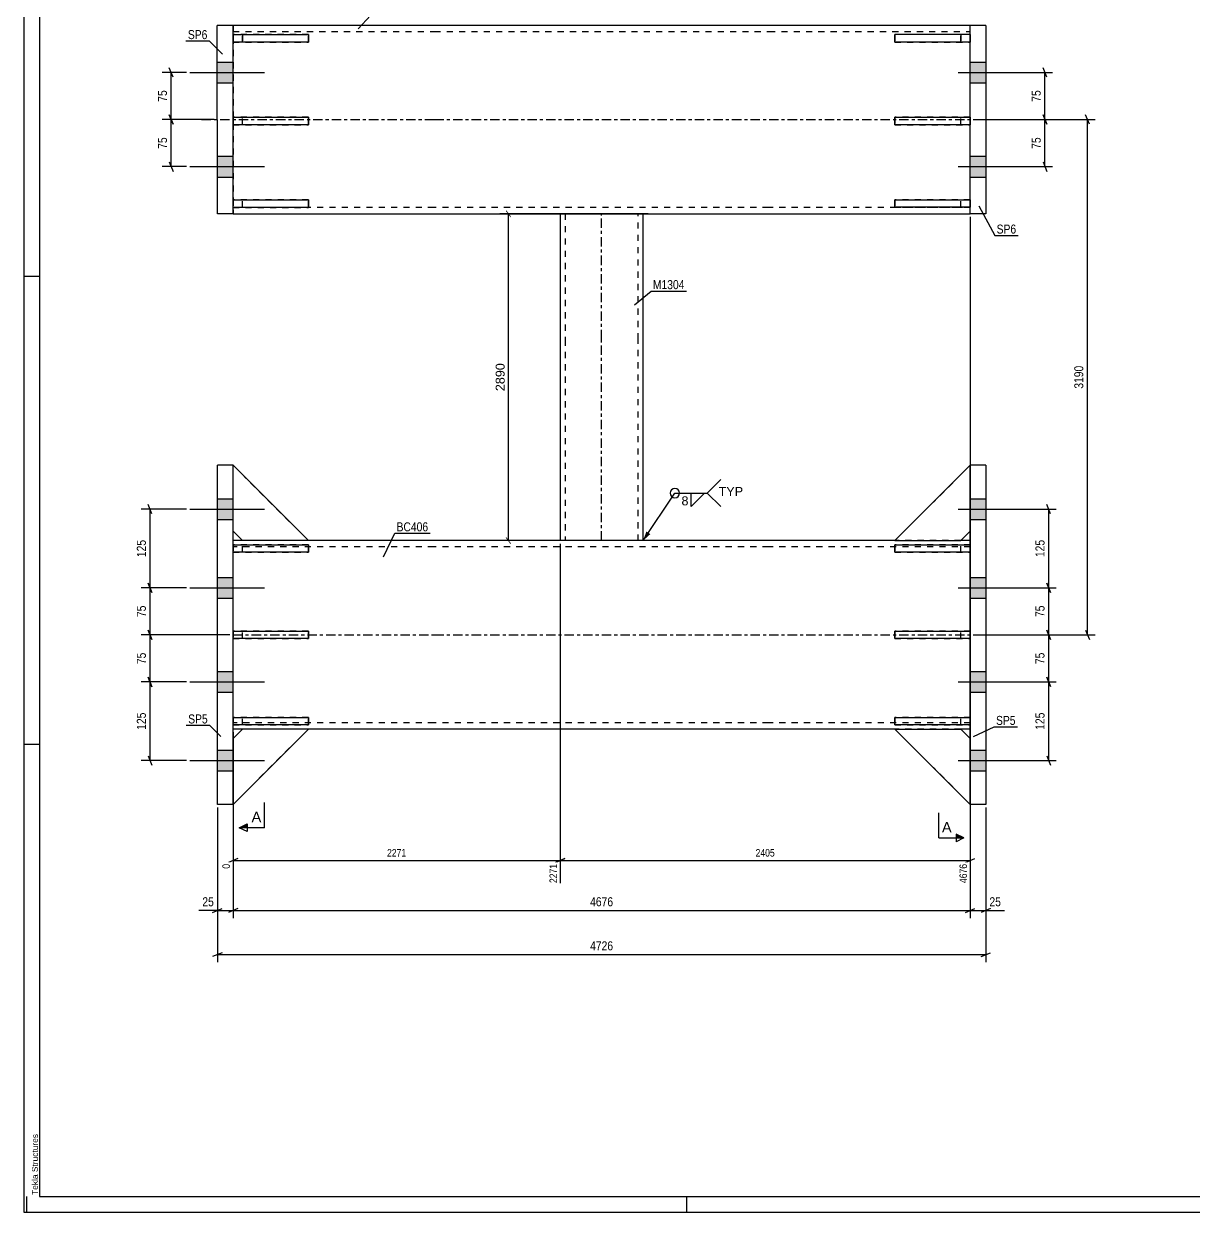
# Model space of a CAD drawing. Header units: millimetres. Extents: x 0 to 841, y 0 to 594.
# Drawn here: x 0 to 372.2, y 0 to 378.5 of the extents above; entities that cross this region are included whole.
import ezdxf

# ---------------------------------------------------------------- set-up
doc = ezdxf.new("R2010")
doc.units = ezdxf.units.MM
doc.linetypes.add('DXK_LINE_DOT2', pattern=[3.9198, 1.9599, -1.9599])
doc.linetypes.add('DXK_LINE_DOT3', pattern=[5.9187, 2.979, -0.9799, 0.9799, -0.9799])
doc.styles.add('Arial', font='ARIAL.TTF', dxfattribs={"height": 0.2})
doc.styles.add('Arial Narrow', font='ARIALN.TTF', dxfattribs={"height": 0.2})

# ---------------------------------------------------------------- blocks, each defined once
blk = doc.blocks.new('Unknown-122566733-1134')
at = {"color": 5, "linetype": 'Continuous'}
for p, q in [((0, 594), (0, 0)), ((5, 589), (5, 5)), ((5, 298), (0, 298)), ((5, 149), (0, 149)), ((1, 0), (1, 5)), ((5, 5), (836, 5)), ((211, 0), (211, 5)), ((0, 0), (841, 0))]:
    blk.add_line(p, q, dxfattribs=at)
at = {"color": 174, "linetype": 'Continuous', "style": 'Arial'}
blk.add_text('Tekla Structures', height=1.9102, rotation=90, dxfattribs=at).set_placement((4.5, 5.5))
blk = doc.blocks.new('Part-122566733-2838 - 2769')
at = {"color": 2, "linetype": 'Continuous'}
for p, q in [((301.21, 317.98), (301.21, 377.98)), ((306.21, 377.98), (301.21, 377.98)), ((306.21, 377.98), (306.21, 317.98)), ((306.21, 317.98), (301.21, 317.98))]:
    blk.add_line(p, q, dxfattribs=at)
blk = doc.blocks.new('Part-122566733-2773 - 2769')
at = {"color": 7, "linetype": 'DXK_LINE_DOT2'}
for p, q in [((90.6, 348.72), (66.6, 348.72)), ((66.6, 348.72), (66.6, 346.32)), ((69.6, 346.32), (69.6, 348.72)), ((90.6, 346.32), (90.6, 348.72)), ((66.6, 346.32), (90.6, 346.32))]:
    blk.add_line(p, q, dxfattribs=at)
blk = doc.blocks.new('Part-122566733-2771 - 2769')
at = {"color": 2, "linetype": 'Continuous'}
for p, q in [((66.6, 375.02), (90.6, 375.02)), ((66.6, 375.02), (66.6, 372.62)), ((90.6, 375.02), (90.6, 372.62)), ((90.6, 372.62), (66.6, 372.62))]:
    blk.add_line(p, q, dxfattribs=at)
at = {"color": 7, "linetype": 'DXK_LINE_DOT2'}
blk.add_line((69.6, 372.62), (69.6, 375.02), dxfattribs=at)
blk = doc.blocks.new('Part-122566733-2843 - 2769')
at = {"color": 2, "linetype": 'Continuous'}
for p, q in [((301.22, 129.88), (301.22, 237.88)), ((306.22, 237.88), (301.22, 237.88)), ((306.22, 237.88), (306.22, 129.88)), ((306.22, 129.88), (301.22, 129.88))]:
    blk.add_line(p, q, dxfattribs=at)
blk = doc.blocks.new('Part-122566733-2780 - 2769')
at = {"color": 2, "linetype": 'Continuous'}
for p, q in [((130.61, 377.98), (66.6, 377.98)), ((237.11, 377.98), (130.71, 377.98)), ((301.21, 377.98), (237.21, 377.98)), ((66.61, 317.98), (130.61, 317.98)), ((130.71, 317.98), (237.11, 317.98)), ((237.21, 317.98), (301.21, 317.98))]:
    blk.add_line(p, q, dxfattribs=at)
at = {"color": 7, "linetype": 'DXK_LINE_DOT2'}
for p, q in [((66.6, 377.98), (66.61, 317.98)), ((66.6, 375.98), (130.61, 375.98)), ((130.71, 375.98), (237.11, 375.98)), ((237.21, 375.98), (301.21, 375.98)), ((301.21, 317.98), (301.21, 377.98)), ((130.61, 319.98), (66.61, 319.98)), ((237.11, 319.98), (130.71, 319.98)), ((301.21, 319.98), (237.21, 319.98))]:
    blk.add_line(p, q, dxfattribs=at)
at = {"color": 7, "linetype": 'DXK_LINE_DOT3'}
for p, q in [((56.6, 347.98), (130.61, 347.98)), ((130.71, 347.98), (237.11, 347.98)), ((237.21, 347.98), (311.21, 347.98))]:
    blk.add_line(p, q, dxfattribs=at)
blk = doc.blocks.new('Part-122566733-2772 - 2769')
at = {"color": 2, "linetype": 'Continuous'}
for p, q in [((66.61, 320.02), (66.61, 322.42)), ((66.61, 322.42), (90.61, 322.42)), ((90.61, 322.42), (90.61, 320.02)), ((90.61, 320.02), (66.61, 320.02))]:
    blk.add_line(p, q, dxfattribs=at)
at = {"color": 7, "linetype": 'DXK_LINE_DOT2'}
blk.add_line((69.61, 320.02), (69.61, 322.42), dxfattribs=at)
blk = doc.blocks.new('Part-122566733-2774 - 2769')
at = {"color": 7, "linetype": 'DXK_LINE_DOT2'}
for p, q in [((90.6, 375.02), (66.6, 375.02)), ((66.6, 375.02), (66.6, 372.62)), ((69.6, 375.02), (69.6, 372.62)), ((90.6, 372.62), (90.6, 375.02)), ((66.6, 372.62), (90.6, 372.62))]:
    blk.add_line(p, q, dxfattribs=at)
blk = doc.blocks.new('Part-122566733-2775 - 2769')
at = {"color": 7, "linetype": 'DXK_LINE_DOT2'}
for p, q in [((90.61, 322.42), (66.61, 322.42)), ((66.61, 322.42), (66.61, 320.02)), ((69.61, 320.02), (69.61, 322.42)), ((90.61, 320.02), (90.61, 322.42)), ((66.61, 320.02), (90.61, 320.02))]:
    blk.add_line(p, q, dxfattribs=at)
blk = doc.blocks.new('Part-122566733-2855 - 2769')
at = {"color": 7, "linetype": 'DXK_LINE_DOT2'}
for p, q in [((301.22, 237.88), (277.22, 213.88)), ((301.22, 216.88), (301.22, 237.88)), ((298.22, 213.88), (301.22, 216.88)), ((277.22, 213.88), (298.22, 213.88))]:
    blk.add_line(p, q, dxfattribs=at)
blk = doc.blocks.new('Part-122566733-2785 - 2769')
at = {"color": 2, "linetype": 'Continuous'}
for p, q in [((69.61, 213.87), (66.61, 213.87)), ((130.61, 213.87), (90.61, 213.87)), ((237.11, 213.87), (130.71, 213.87)), ((277.22, 213.88), (237.21, 213.88)), ((301.22, 213.88), (298.22, 213.88)), ((69.61, 153.87), (66.61, 153.87)), ((130.61, 153.87), (90.61, 153.87)), ((237.11, 153.87), (130.71, 153.87)), ((277.22, 153.88), (237.21, 153.88)), ((301.22, 153.88), (298.22, 153.88))]:
    blk.add_line(p, q, dxfattribs=at)
at = {"color": 7, "linetype": 'DXK_LINE_DOT2'}
for p, q in [((66.61, 153.87), (66.61, 213.87)), ((90.61, 213.87), (69.61, 213.87)), ((298.22, 213.88), (277.22, 213.88)), ((301.22, 153.88), (301.22, 213.88)), ((130.61, 211.87), (66.61, 211.87)), ((237.11, 211.87), (130.71, 211.87)), ((301.22, 211.88), (237.21, 211.88)), ((130.61, 155.87), (66.61, 155.87)), ((237.11, 155.87), (130.71, 155.87)), ((301.22, 155.88), (237.21, 155.88)), ((90.61, 153.87), (69.61, 153.87)), ((298.22, 153.88), (277.22, 153.88))]:
    blk.add_line(p, q, dxfattribs=at)
at = {"color": 7, "linetype": 'DXK_LINE_DOT3'}
for p, q in [((66.61, 183.87), (130.61, 183.87)), ((130.71, 183.87), (237.11, 183.87)), ((237.21, 183.88), (301.22, 183.88))]:
    blk.add_line(p, q, dxfattribs=at)
blk = doc.blocks.new('Part-122566733-2857 - 2769')
at = {"color": 7, "linetype": 'DXK_LINE_DOT2'}
for p, q in [((69.61, 153.87), (66.61, 150.87)), ((66.61, 129.87), (90.61, 153.87)), ((90.61, 153.87), (69.61, 153.87)), ((66.61, 150.87), (66.61, 129.87))]:
    blk.add_line(p, q, dxfattribs=at)
blk = doc.blocks.new('Bolt-122566733-2786 - 2769')
at = {"linetype": 'Continuous'}
for points in [[(301.22, 227.18), (301.22, 220.58), (306.22, 220.58), (306.22, 227.18)], [(301.22, 227.18), (301.22, 220.58), (306.22, 220.58), (306.22, 227.18)], [(301.22, 227.18), (301.22, 220.58), (306.22, 220.58), (306.22, 227.18)], [(301.22, 202.18), (301.22, 195.58), (306.22, 195.58), (306.22, 202.18)], [(301.22, 202.18), (301.22, 195.58), (306.22, 195.58), (306.22, 202.18)], [(301.22, 172.18), (301.22, 165.58), (306.22, 165.58), (306.22, 172.18)], [(301.22, 172.18), (301.22, 165.58), (306.22, 165.58), (306.22, 172.18)], [(301.22, 147.18), (301.22, 140.58), (306.22, 140.58), (306.22, 147.18)], [(301.22, 147.18), (301.22, 140.58), (306.22, 140.58), (306.22, 147.18)], [(301.22, 147.18), (301.22, 140.58), (306.22, 140.58), (306.22, 147.18)]]:
    blk.add_hatch(color=1, dxfattribs=at).paths.add_polyline_path(points)
at = {"color": 1, "linetype": 'Continuous'}
for p, q in [((301.22, 227.18), (306.22, 227.18)), ((301.22, 227.18), (306.22, 227.18)), ((301.22, 227.18), (306.22, 227.18)), ((297.42, 223.88), (321.22, 223.88)), ((297.42, 223.88), (321.22, 223.88)), ((297.42, 223.88), (321.22, 223.88)), ((301.22, 220.58), (306.22, 220.58)), ((301.22, 220.58), (306.22, 220.58)), ((301.22, 220.58), (306.22, 220.58)), ((301.22, 202.18), (306.22, 202.18)), ((301.22, 202.18), (306.22, 202.18)), ((297.42, 198.88), (321.22, 198.88)), ((297.42, 198.88), (321.22, 198.88)), ((301.22, 195.58), (306.22, 195.58)), ((301.22, 195.58), (306.22, 195.58)), ((301.22, 172.18), (306.22, 172.18)), ((301.22, 172.18), (306.22, 172.18)), ((297.42, 168.88), (321.22, 168.88)), ((297.42, 168.88), (321.22, 168.88)), ((301.22, 165.58), (306.22, 165.58)), ((301.22, 165.58), (306.22, 165.58)), ((297.42, 143.88), (321.22, 143.88)), ((297.42, 143.88), (321.22, 143.88)), ((297.42, 143.88), (321.22, 143.88)), ((301.22, 147.18), (306.22, 147.18)), ((301.22, 147.18), (306.22, 147.18)), ((301.22, 147.18), (306.22, 147.18)), ((301.22, 140.58), (306.22, 140.58)), ((301.22, 140.58), (306.22, 140.58)), ((301.22, 140.58), (306.22, 140.58))]:
    blk.add_line(p, q, dxfattribs=at)
blk = doc.blocks.new('Part-122566733-2852 - 2769')
at = {"color": 7, "linetype": 'DXK_LINE_DOT2'}
for p, q in [((301.22, 157.58), (277.22, 157.58)), ((277.22, 157.58), (277.22, 155.18)), ((277.22, 155.18), (301.22, 155.18)), ((298.22, 155.18), (298.22, 157.58)), ((301.22, 155.18), (301.22, 157.58))]:
    blk.add_line(p, q, dxfattribs=at)
blk = doc.blocks.new('Bolt-122566733-2787 - 2769')
at = {"linetype": 'Continuous'}
for points in [[(301.21, 366.28), (301.21, 359.68), (306.21, 359.68), (306.21, 366.28)], [(301.21, 366.28), (301.21, 359.68), (306.21, 359.68), (306.21, 366.28)], [(301.21, 336.28), (301.21, 329.68), (306.21, 329.68), (306.21, 336.28)], [(301.21, 336.28), (301.21, 329.68), (306.21, 329.68), (306.21, 336.28)]]:
    blk.add_hatch(color=1, dxfattribs=at).paths.add_polyline_path(points)
at = {"color": 1, "linetype": 'Continuous'}
for p, q in [((301.21, 366.28), (306.21, 366.28)), ((301.21, 366.28), (306.21, 366.28)), ((297.41, 362.98), (321.21, 362.98)), ((297.41, 362.98), (321.21, 362.98)), ((301.21, 359.68), (306.21, 359.68)), ((301.21, 359.68), (306.21, 359.68)), ((301.21, 336.28), (306.21, 336.28)), ((301.21, 336.28), (306.21, 336.28)), ((297.41, 332.98), (321.21, 332.98)), ((297.41, 332.98), (321.21, 332.98)), ((301.21, 329.68), (306.21, 329.68)), ((301.21, 329.68), (306.21, 329.68))]:
    blk.add_line(p, q, dxfattribs=at)
blk = doc.blocks.new('Part-122566733-2851 - 2769')
at = {"color": 7, "linetype": 'DXK_LINE_DOT2'}
for p, q in [((301.22, 212.58), (277.22, 212.58)), ((277.22, 212.58), (277.22, 210.18)), ((298.22, 210.18), (298.22, 212.58)), ((301.22, 210.18), (301.22, 212.58)), ((277.22, 210.18), (301.22, 210.18))]:
    blk.add_line(p, q, dxfattribs=at)
blk = doc.blocks.new('Bolt-122566733-2788 - 2769')
at = {"linetype": 'Continuous'}
for points in [[(61.61, 227.17), (61.61, 220.57), (66.61, 220.57), (66.61, 227.17)], [(61.61, 227.17), (61.61, 220.57), (66.61, 220.57), (66.61, 227.17)], [(61.61, 227.17), (61.61, 220.57), (66.61, 220.57), (66.61, 227.17)], [(61.61, 202.17), (61.61, 195.57), (66.61, 195.57), (66.61, 202.17)], [(61.61, 202.17), (61.61, 195.57), (66.61, 195.57), (66.61, 202.17)], [(61.61, 172.17), (61.61, 165.57), (66.61, 165.57), (66.61, 172.17)], [(61.61, 172.17), (61.61, 165.57), (66.61, 165.57), (66.61, 172.17)], [(61.61, 147.17), (61.61, 140.57), (66.61, 140.57), (66.61, 147.17)], [(61.61, 147.17), (61.61, 140.57), (66.61, 140.57), (66.61, 147.17)], [(61.61, 147.17), (61.61, 140.57), (66.61, 140.57), (66.61, 147.17)]]:
    blk.add_hatch(color=1, dxfattribs=at).paths.add_polyline_path(points)
at = {"color": 1, "linetype": 'Continuous'}
for p, q in [((61.61, 227.17), (66.61, 227.17)), ((61.61, 227.17), (66.61, 227.17)), ((61.61, 227.17), (66.61, 227.17)), ((52.81, 223.87), (76.61, 223.87)), ((52.81, 223.87), (76.61, 223.87)), ((52.81, 223.87), (76.61, 223.87)), ((61.61, 220.57), (66.61, 220.57)), ((61.61, 220.57), (66.61, 220.57)), ((61.61, 220.57), (66.61, 220.57)), ((61.61, 202.17), (66.61, 202.17)), ((61.61, 202.17), (66.61, 202.17)), ((52.81, 198.87), (76.61, 198.87)), ((52.81, 198.87), (76.61, 198.87)), ((61.61, 195.57), (66.61, 195.57)), ((61.61, 195.57), (66.61, 195.57)), ((61.61, 172.17), (66.61, 172.17)), ((61.61, 172.17), (66.61, 172.17)), ((52.81, 168.87), (76.61, 168.87)), ((52.81, 168.87), (76.61, 168.87)), ((61.61, 165.57), (66.61, 165.57)), ((61.61, 165.57), (66.61, 165.57)), ((52.81, 143.87), (76.61, 143.87)), ((52.81, 143.87), (76.61, 143.87)), ((52.81, 143.87), (76.61, 143.87)), ((61.61, 147.17), (66.61, 147.17)), ((61.61, 147.17), (66.61, 147.17)), ((61.61, 147.17), (66.61, 147.17)), ((61.61, 140.57), (66.61, 140.57)), ((61.61, 140.57), (66.61, 140.57)), ((61.61, 140.57), (66.61, 140.57))]:
    blk.add_line(p, q, dxfattribs=at)
blk = doc.blocks.new('Bolt-122566733-2789 - 2769')
at = {"linetype": 'Continuous'}
for points in [[(61.6, 366.28), (61.6, 359.68), (66.6, 359.68), (66.6, 366.28)], [(61.6, 366.28), (61.6, 359.68), (66.6, 359.68), (66.6, 366.28)], [(61.61, 336.28), (61.61, 329.68), (66.61, 329.68), (66.61, 336.28)], [(61.61, 336.28), (61.61, 329.68), (66.61, 329.68), (66.61, 336.28)]]:
    blk.add_hatch(color=1, dxfattribs=at).paths.add_polyline_path(points)
at = {"color": 1, "linetype": 'Continuous'}
for p, q in [((61.6, 366.28), (66.6, 366.28)), ((61.6, 366.28), (66.6, 366.28)), ((52.8, 362.98), (76.6, 362.98)), ((52.8, 362.98), (76.6, 362.98)), ((61.6, 359.68), (66.6, 359.68)), ((61.6, 359.68), (66.6, 359.68)), ((61.61, 336.28), (66.61, 336.28)), ((61.61, 336.28), (66.61, 336.28)), ((52.81, 332.98), (76.61, 332.98)), ((52.81, 332.98), (76.61, 332.98)), ((61.61, 329.68), (66.61, 329.68)), ((61.61, 329.68), (66.61, 329.68))]:
    blk.add_line(p, q, dxfattribs=at)
blk = doc.blocks.new('Part-122566733-2848 - 2769')
at = {"color": 2, "linetype": 'Continuous'}
for p, q in [((170.71, 317.98), (170.71, 277.98)), ((197.11, 277.98), (197.11, 317.98)), ((170.72, 277.88), (170.72, 213.87)), ((197.12, 213.87), (197.12, 277.88))]:
    blk.add_line(p, q, dxfattribs=at)
at = {"color": 7, "linetype": 'DXK_LINE_DOT2'}
for p, q in [((197.11, 317.98), (170.71, 317.98)), ((172.31, 317.98), (172.31, 277.98)), ((195.51, 277.98), (195.51, 317.98)), ((172.32, 277.88), (172.32, 213.87)), ((195.52, 213.87), (195.52, 277.88)), ((197.12, 213.87), (170.72, 213.87))]:
    blk.add_line(p, q, dxfattribs=at)
at = {"color": 7, "linetype": 'DXK_LINE_DOT3'}
for p, q in [((183.91, 277.98), (183.91, 317.98)), ((183.92, 213.87), (183.92, 277.88))]:
    blk.add_line(p, q, dxfattribs=at)
blk = doc.blocks.new('Part-122566733-2817 - 2769')
at = {"color": 7, "linetype": 'DXK_LINE_DOT2'}
for p, q in [((90.61, 157.57), (66.61, 157.57)), ((66.61, 157.57), (66.61, 155.17)), ((69.61, 155.17), (69.61, 157.57)), ((90.61, 155.17), (90.61, 157.57)), ((66.61, 155.17), (90.61, 155.17))]:
    blk.add_line(p, q, dxfattribs=at)
blk = doc.blocks.new('Part-122566733-2810 - 2769')
at = {"color": 2, "linetype": 'Continuous'}
for p, q in [((66.6, 346.32), (66.6, 348.72)), ((66.6, 348.72), (90.6, 348.72)), ((90.6, 348.72), (90.6, 346.32)), ((90.6, 346.32), (66.6, 346.32))]:
    blk.add_line(p, q, dxfattribs=at)
at = {"color": 7, "linetype": 'DXK_LINE_DOT2'}
blk.add_line((69.6, 346.32), (69.6, 348.72), dxfattribs=at)
blk = doc.blocks.new('Part-122566733-2811 - 2769')
at = {"color": 7, "linetype": 'DXK_LINE_DOT2'}
for p, q in [((301.21, 322.43), (277.21, 322.43)), ((277.21, 322.43), (277.21, 320.03)), ((298.21, 320.03), (298.21, 322.43)), ((301.21, 320.03), (301.21, 322.43)), ((277.21, 320.03), (301.21, 320.03))]:
    blk.add_line(p, q, dxfattribs=at)
blk = doc.blocks.new('Part-122566733-2812 - 2769')
at = {"color": 7, "linetype": 'DXK_LINE_DOT2'}
for p, q in [((301.21, 375.03), (277.21, 375.03)), ((277.21, 375.03), (277.21, 372.63)), ((298.21, 375.03), (298.21, 372.63)), ((301.21, 372.63), (301.21, 375.03)), ((277.21, 372.63), (301.21, 372.63))]:
    blk.add_line(p, q, dxfattribs=at)
blk = doc.blocks.new('Part-122566733-2813 - 2769')
at = {"color": 7, "linetype": 'DXK_LINE_DOT2'}
for p, q in [((301.21, 348.73), (277.21, 348.73)), ((277.21, 348.73), (277.21, 346.33)), ((298.21, 346.33), (298.21, 348.73)), ((301.21, 346.33), (301.21, 348.73)), ((277.21, 346.33), (301.21, 346.33))]:
    blk.add_line(p, q, dxfattribs=at)
blk = doc.blocks.new('Part-122566733-2814 - 2769')
at = {"color": 2, "linetype": 'Continuous'}
for p, q in [((277.21, 322.43), (301.21, 322.43)), ((277.21, 320.03), (277.21, 322.43)), ((301.21, 322.43), (301.21, 320.03)), ((301.21, 320.03), (277.21, 320.03))]:
    blk.add_line(p, q, dxfattribs=at)
at = {"color": 7, "linetype": 'DXK_LINE_DOT2'}
blk.add_line((298.21, 320.03), (298.21, 322.43), dxfattribs=at)
blk = doc.blocks.new('Part-122566733-2821 - 2769')
at = {"color": 2, "linetype": 'Continuous'}
for p, q in [((66.61, 210.17), (66.61, 212.57)), ((66.61, 212.57), (90.61, 212.57)), ((90.61, 212.57), (90.61, 210.17)), ((90.61, 210.17), (66.61, 210.17))]:
    blk.add_line(p, q, dxfattribs=at)
at = {"color": 7, "linetype": 'DXK_LINE_DOT2'}
blk.add_line((69.61, 210.17), (69.61, 212.57), dxfattribs=at)
blk = doc.blocks.new('Part-122566733-2815 - 2769')
at = {"color": 2, "linetype": 'Continuous'}
for p, q in [((301.21, 375.03), (277.21, 375.03)), ((277.21, 372.63), (277.21, 375.03)), ((301.21, 375.03), (301.21, 372.63)), ((301.21, 372.63), (277.21, 372.63))]:
    blk.add_line(p, q, dxfattribs=at)
at = {"color": 7, "linetype": 'DXK_LINE_DOT2'}
blk.add_line((298.21, 372.63), (298.21, 375.03), dxfattribs=at)
blk = doc.blocks.new('Part-122566733-2816 - 2769')
at = {"color": 2, "linetype": 'Continuous'}
for p, q in [((277.21, 348.73), (301.21, 348.73)), ((277.21, 346.33), (277.21, 348.73)), ((301.21, 348.73), (301.21, 346.33)), ((301.21, 346.33), (277.21, 346.33))]:
    blk.add_line(p, q, dxfattribs=at)
at = {"color": 7, "linetype": 'DXK_LINE_DOT2'}
blk.add_line((298.21, 346.33), (298.21, 348.73), dxfattribs=at)
blk = doc.blocks.new('Part-122566733-2818 - 2769')
at = {"color": 7, "linetype": 'DXK_LINE_DOT2'}
for p, q in [((90.61, 212.57), (66.61, 212.57)), ((66.61, 212.57), (66.61, 210.17)), ((69.61, 210.17), (69.61, 212.57)), ((90.61, 210.17), (90.61, 212.57)), ((66.61, 210.17), (90.61, 210.17))]:
    blk.add_line(p, q, dxfattribs=at)
blk = doc.blocks.new('Part-122566733-2819 - 2769')
at = {"color": 7, "linetype": 'DXK_LINE_DOT2'}
for p, q in [((90.61, 185.07), (66.61, 185.07)), ((66.61, 185.07), (66.61, 182.67)), ((66.61, 182.67), (90.61, 182.67)), ((69.61, 182.67), (69.61, 185.07)), ((90.61, 182.67), (90.61, 185.07))]:
    blk.add_line(p, q, dxfattribs=at)
blk = doc.blocks.new('Part-122566733-2820 - 2769')
at = {"color": 2, "linetype": 'Continuous'}
for p, q in [((66.61, 155.17), (66.61, 157.57)), ((66.61, 157.57), (90.61, 157.57)), ((90.61, 157.57), (90.61, 155.17)), ((90.61, 155.17), (66.61, 155.17))]:
    blk.add_line(p, q, dxfattribs=at)
at = {"color": 7, "linetype": 'DXK_LINE_DOT2'}
blk.add_line((69.61, 155.17), (69.61, 157.57), dxfattribs=at)
blk = doc.blocks.new('Part-122566733-2822 - 2769')
at = {"color": 2, "linetype": 'Continuous'}
for p, q in [((277.22, 212.58), (301.22, 212.58)), ((277.22, 210.18), (277.22, 212.58)), ((301.22, 212.58), (301.22, 210.18)), ((301.22, 210.18), (277.22, 210.18))]:
    blk.add_line(p, q, dxfattribs=at)
at = {"color": 7, "linetype": 'DXK_LINE_DOT2'}
blk.add_line((298.22, 210.18), (298.22, 212.58), dxfattribs=at)
blk = doc.blocks.new('Part-122566733-2823 - 2769')
at = {"color": 2, "linetype": 'Continuous'}
for p, q in [((277.22, 185.08), (301.22, 185.08)), ((277.22, 182.68), (277.22, 185.08)), ((301.22, 182.68), (277.22, 182.68)), ((301.22, 185.08), (301.22, 182.68))]:
    blk.add_line(p, q, dxfattribs=at)
at = {"color": 7, "linetype": 'DXK_LINE_DOT2'}
blk.add_line((298.22, 182.68), (298.22, 185.08), dxfattribs=at)
blk = doc.blocks.new('Part-122566733-2828 - 2769')
at = {"color": 2, "linetype": 'Continuous'}
for p, q in [((61.61, 317.98), (61.6, 377.98)), ((66.6, 377.98), (61.6, 377.98)), ((66.61, 317.98), (66.6, 377.98)), ((66.61, 317.98), (61.61, 317.98))]:
    blk.add_line(p, q, dxfattribs=at)
blk = doc.blocks.new('Part-122566733-2833 - 2769')
at = {"color": 2, "linetype": 'Continuous'}
for p, q in [((61.61, 129.87), (61.61, 237.87)), ((66.61, 237.87), (61.61, 237.87)), ((66.61, 129.87), (66.61, 237.87)), ((66.61, 129.87), (61.61, 129.87))]:
    blk.add_line(p, q, dxfattribs=at)
blk = doc.blocks.new('Part-122566733-2849 - 2769')
at = {"color": 2, "linetype": 'Continuous'}
for p, q in [((277.22, 157.58), (301.22, 157.58)), ((277.22, 155.18), (277.22, 157.58)), ((301.22, 155.18), (277.22, 155.18)), ((301.22, 157.58), (301.22, 155.18))]:
    blk.add_line(p, q, dxfattribs=at)
at = {"color": 7, "linetype": 'DXK_LINE_DOT2'}
blk.add_line((298.22, 155.18), (298.22, 157.58), dxfattribs=at)
blk = doc.blocks.new('Part-122566733-2850 - 2769')
at = {"color": 7, "linetype": 'DXK_LINE_DOT2'}
for p, q in [((301.22, 185.08), (277.22, 185.08)), ((277.22, 185.08), (277.22, 182.68)), ((277.22, 182.68), (301.22, 182.68)), ((298.22, 182.68), (298.22, 185.08)), ((301.22, 182.68), (301.22, 185.08))]:
    blk.add_line(p, q, dxfattribs=at)
blk = doc.blocks.new('Part-122566733-2853 - 2769')
at = {"color": 7, "linetype": 'DXK_LINE_DOT2'}
for p, q in [((277.22, 153.88), (298.22, 153.88)), ((301.22, 129.88), (277.22, 153.88)), ((298.22, 153.88), (301.22, 150.88)), ((301.22, 150.88), (301.22, 129.88))]:
    blk.add_line(p, q, dxfattribs=at)
blk = doc.blocks.new('Part-122566733-2854 - 2769')
at = {"color": 2, "linetype": 'Continuous'}
for p, q in [((277.22, 153.88), (298.22, 153.88)), ((301.22, 129.88), (277.22, 153.88)), ((298.22, 153.88), (301.22, 150.88))]:
    blk.add_line(p, q, dxfattribs=at)
at = {"color": 7, "linetype": 'DXK_LINE_DOT2'}
blk.add_line((301.22, 129.88), (301.22, 150.88), dxfattribs=at)
blk = doc.blocks.new('Part-122566733-2856 - 2769')
at = {"color": 2, "linetype": 'Continuous'}
for p, q in [((301.22, 237.88), (277.22, 213.88)), ((298.22, 213.88), (301.22, 216.88)), ((277.22, 213.88), (298.22, 213.88))]:
    blk.add_line(p, q, dxfattribs=at)
at = {"color": 7, "linetype": 'DXK_LINE_DOT2'}
blk.add_line((301.22, 216.88), (301.22, 237.88), dxfattribs=at)
blk = doc.blocks.new('Part-122566733-2858 - 2769')
at = {"color": 2, "linetype": 'Continuous'}
for p, q in [((66.61, 150.87), (69.61, 153.87)), ((66.61, 129.87), (90.61, 153.87)), ((90.61, 153.87), (69.61, 153.87))]:
    blk.add_line(p, q, dxfattribs=at)
at = {"color": 7, "linetype": 'DXK_LINE_DOT2'}
blk.add_line((66.61, 129.87), (66.61, 150.87), dxfattribs=at)
blk = doc.blocks.new('Part-122566733-2859 - 2769')
at = {"color": 7, "linetype": 'DXK_LINE_DOT2'}
for p, q in [((66.61, 216.87), (66.61, 237.87)), ((66.61, 237.87), (90.61, 213.87)), ((69.61, 213.87), (66.61, 216.87)), ((90.61, 213.87), (69.61, 213.87))]:
    blk.add_line(p, q, dxfattribs=at)
blk = doc.blocks.new('Part-122566733-2860 - 2769')
at = {"color": 2, "linetype": 'Continuous'}
for p, q in [((90.61, 213.87), (66.61, 237.87)), ((69.61, 213.87), (66.61, 216.87)), ((90.61, 213.87), (69.61, 213.87))]:
    blk.add_line(p, q, dxfattribs=at)
at = {"color": 7, "linetype": 'DXK_LINE_DOT2'}
blk.add_line((66.61, 216.87), (66.61, 237.87), dxfattribs=at)
blk = doc.blocks.new('Part-122566733-2861 - 2769')
at = {"color": 2, "linetype": 'Continuous'}
for p, q in [((66.61, 182.67), (66.61, 185.07)), ((66.61, 185.07), (90.61, 185.07)), ((90.61, 182.67), (66.61, 182.67)), ((90.61, 185.07), (90.61, 182.67))]:
    blk.add_line(p, q, dxfattribs=at)
at = {"color": 7, "linetype": 'DXK_LINE_DOT2'}
blk.add_line((69.61, 182.67), (69.61, 185.07), dxfattribs=at)
blk = doc.blocks.new('StraightDimension-122566733-5149 - 2769')
at = {"color": 7, "linetype": 'Continuous'}
for p, q in [((61.61, 128.87), (61.61, 93.69)), ((66.61, 128.87), (66.61, 93.69)), ((60.11, 95.49), (63.11, 96.69)), ((61.61, 96.09), (66.61, 96.09)), ((68.11, 96.69), (65.11, 95.49))]:
    blk.add_line(p, q, dxfattribs=at)
at = {"color": 0}
blk.add_wipeout([(61.09, 96.84), (61.09, 101.04), (56.23, 101.04), (56.23, 96.84)], dxfattribs=at)
at = {"color": 7, "linetype": 'Continuous'}
blk.add_line((61.61, 96.09), (55.71, 96.09), dxfattribs=at)
blk.add_line((61.61, 96.09), (55.71, 96.09), dxfattribs=at)
at = {"color": 3, "style": 'Arial Narrow'}
blk.add_text('25', height=2.863, dxfattribs=at).set_placement((56.83, 97.44))
blk = doc.blocks.new('StraightDimension-122566733-4004 - 2769')
at = {"color": 7, "linetype": 'Continuous'}
for p, q in [((317.21, 198.88), (328.62, 198.88)), ((326.82, 197.38), (325.62, 200.38)), ((326.22, 183.88), (326.22, 198.88)), ((302.22, 183.88), (328.62, 183.88)), ((325.62, 185.38), (326.82, 182.38))]:
    blk.add_line(p, q, dxfattribs=at)
at = {"color": 0}
blk.add_wipeout([(325.47, 193.81), (321.27, 193.81), (321.27, 188.95), (325.47, 188.95)], dxfattribs=at)
at = {"color": 3, "style": 'Arial Narrow'}
blk.add_text('75', height=2.863, rotation=90.0002, dxfattribs=at).set_placement((324.87, 189.55))
blk = doc.blocks.new('StraightDimension-122566733-3044 - 2769')
at = {"color": 7, "linetype": 'Continuous'}
for p, q in [((51.81, 223.87), (37.35, 223.87)), ((40.8, 222.37), (39.6, 225.37)), ((40.2, 198.87), (40.2, 223.87)), ((51.81, 198.87), (37.35, 198.87)), ((39.6, 200.37), (40.8, 197.37))]:
    blk.add_line(p, q, dxfattribs=at)
at = {"color": 0}
blk.add_wipeout([(39.45, 214.71), (35.25, 214.71), (35.25, 208.03), (39.45, 208.03)], dxfattribs=at)
at = {"color": 3, "style": 'Arial Narrow'}
blk.add_text('125', height=2.863, rotation=90.0002, dxfattribs=at).set_placement((38.85, 208.63))
blk = doc.blocks.new('StraightDimension-122566733-3045 - 2769')
at = {"color": 7, "linetype": 'Continuous'}
for p, q in [((51.81, 198.87), (37.35, 198.87)), ((40.8, 197.37), (39.6, 200.37)), ((40.2, 183.87), (40.2, 198.87)), ((65.61, 183.87), (37.35, 183.87)), ((39.6, 185.37), (40.8, 182.37))]:
    blk.add_line(p, q, dxfattribs=at)
at = {"color": 0}
blk.add_wipeout([(39.45, 193.8), (35.25, 193.8), (35.25, 188.94), (39.45, 188.94)], dxfattribs=at)
at = {"color": 3, "style": 'Arial Narrow'}
blk.add_text('75', height=2.863, rotation=90.0002, dxfattribs=at).set_placement((38.85, 189.54))
blk = doc.blocks.new('StraightDimension-122566733-3033 - 2769')
at = {"linetype": 'Continuous'}
for points in [[(153.42, 318.88), (153.57, 319.08), (155.07, 317.08), (154.92, 316.88)], [(155.07, 212.97), (154.92, 212.77), (153.42, 214.77), (153.57, 214.97)]]:
    blk.add_hatch(color=7, dxfattribs=at).paths.add_polyline_path(points)
at = {"color": 7, "linetype": 'Continuous'}
for p, q in [((198.75, 317.98), (151.55, 317.98)), ((154.25, 213.87), (154.25, 317.98)), ((169.72, 213.87), (151.55, 213.87))]:
    blk.add_line(p, q, dxfattribs=at)
at = {"color": 0}
blk.add_wipeout([(153.65, 270.97), (149.45, 270.97), (149.45, 260.88), (153.65, 260.88)], dxfattribs=at)
at = {"color": 3, "style": 'Arial'}
blk.add_text('2890', height=2.865, rotation=90.0002, dxfattribs=at).set_placement((153.05, 261.48))
blk = doc.blocks.new('StraightDimension-122566733-3050 - 2769')
at = {"color": 7, "linetype": 'Continuous'}
for p, q in [((65.61, 183.87), (37.35, 183.87)), ((40.8, 182.37), (39.6, 185.37)), ((40.2, 168.87), (40.2, 183.87)), ((39.6, 170.37), (40.8, 167.37)), ((51.81, 168.87), (37.35, 168.87))]:
    blk.add_line(p, q, dxfattribs=at)
at = {"color": 0}
blk.add_wipeout([(39.45, 178.8), (35.25, 178.8), (35.25, 173.94), (39.45, 173.94)], dxfattribs=at)
at = {"color": 3, "style": 'Arial Narrow'}
blk.add_text('75', height=2.863, rotation=90.0002, dxfattribs=at).set_placement((38.85, 174.54))
blk = doc.blocks.new('StraightDimension-122566733-3055 - 2769')
at = {"color": 7, "linetype": 'Continuous'}
for p, q in [((40.8, 167.37), (39.6, 170.37)), ((51.81, 168.87), (37.35, 168.87)), ((40.2, 143.87), (40.2, 168.87)), ((51.81, 143.87), (37.35, 143.87)), ((39.6, 145.37), (40.8, 142.37))]:
    blk.add_line(p, q, dxfattribs=at)
at = {"color": 0}
blk.add_wipeout([(39.45, 159.71), (35.25, 159.71), (35.25, 153.03), (39.45, 153.03)], dxfattribs=at)
at = {"color": 3, "style": 'Arial Narrow'}
blk.add_text('125', height=2.863, rotation=90.0002, dxfattribs=at).set_placement((38.85, 153.63))
blk = doc.blocks.new('StraightDimension-122566733-3057 - 2769')
at = {"color": 7, "linetype": 'Continuous'}
for p, q in [((47.51, 361.48), (46.31, 364.48)), ((51.8, 362.98), (44.06, 362.98)), ((46.91, 347.98), (46.91, 362.98)), ((46.31, 349.48), (47.51, 346.48)), ((60.6, 347.98), (44.06, 347.98))]:
    blk.add_line(p, q, dxfattribs=at)
at = {"color": 0}
blk.add_wipeout([(46.16, 357.91), (41.96, 357.91), (41.96, 353.05), (46.16, 353.05)], dxfattribs=at)
at = {"color": 3, "style": 'Arial Narrow'}
blk.add_text('75', height=2.863, rotation=90.0002, dxfattribs=at).set_placement((45.56, 353.65))
blk = doc.blocks.new('StraightDimension-122566733-3067 - 2769')
at = {"color": 7, "linetype": 'Continuous'}
for p, q in [((47.51, 346.48), (46.31, 349.48)), ((60.6, 347.98), (44.06, 347.98)), ((46.91, 332.98), (46.91, 347.98)), ((46.31, 334.48), (47.51, 331.48)), ((51.81, 332.98), (44.06, 332.98))]:
    blk.add_line(p, q, dxfattribs=at)
at = {"color": 0}
blk.add_wipeout([(46.16, 342.91), (41.96, 342.91), (41.96, 338.05), (46.16, 338.05)], dxfattribs=at)
at = {"color": 3, "style": 'Arial Narrow'}
blk.add_text('75', height=2.863, rotation=90.0002, dxfattribs=at).set_placement((45.56, 338.65))
blk = doc.blocks.new('StraightDimension-122566733-3105 - 2769')
at = {"color": 7, "linetype": 'Continuous'}
for p, q in [((325.61, 361.48), (324.41, 364.48)), ((316.01, 362.98), (327.41, 362.98)), ((325.01, 347.98), (325.01, 362.98)), ((324.41, 349.48), (325.61, 346.48)), ((302.21, 347.98), (327.41, 347.98))]:
    blk.add_line(p, q, dxfattribs=at)
at = {"color": 0}
blk.add_wipeout([(324.26, 357.91), (320.06, 357.91), (320.06, 353.05), (324.26, 353.05)], dxfattribs=at)
at = {"color": 3, "style": 'Arial Narrow'}
blk.add_text('75', height=2.863, rotation=90.0002, dxfattribs=at).set_placement((323.66, 353.65))
blk = doc.blocks.new('StraightDimension-122566733-3114 - 2769')
at = {"color": 7, "linetype": 'Continuous'}
for p, q in [((325.61, 346.48), (324.41, 349.48)), ((302.21, 347.98), (327.41, 347.98)), ((325.01, 332.98), (325.01, 347.98)), ((324.41, 334.48), (325.61, 331.48)), ((316.01, 332.98), (327.41, 332.98))]:
    blk.add_line(p, q, dxfattribs=at)
at = {"color": 0}
blk.add_wipeout([(324.26, 342.91), (320.06, 342.91), (320.06, 338.05), (324.26, 338.05)], dxfattribs=at)
at = {"color": 3, "style": 'Arial Narrow'}
blk.add_text('75', height=2.863, rotation=90.0002, dxfattribs=at).set_placement((323.66, 338.65))
blk = doc.blocks.new('StraightDimension-122566733-3124 - 2769')
at = {"color": 7, "linetype": 'Continuous'}
for p, q in [((339.17, 346.48), (337.97, 349.48)), ((302.21, 347.98), (340.97, 347.98)), ((338.57, 183.88), (338.57, 347.98)), ((302.22, 183.88), (340.97, 183.88)), ((337.97, 185.38), (339.17, 182.38))]:
    blk.add_line(p, q, dxfattribs=at)
at = {"color": 0}
blk.add_wipeout([(337.82, 270.18), (333.62, 270.18), (333.62, 261.67), (337.82, 261.67)], dxfattribs=at)
at = {"color": 3, "style": 'Arial Narrow'}
blk.add_text('3190', height=2.863, rotation=90.0002, dxfattribs=at).set_placement((337.22, 262.27))
blk = doc.blocks.new('StraightDimension-122566733-4003 - 2769')
at = {"color": 7, "linetype": 'Continuous'}
for p, q in [((317.22, 223.88), (328.62, 223.88)), ((326.82, 222.38), (325.62, 225.38)), ((326.22, 198.88), (326.22, 223.88)), ((317.21, 198.88), (328.62, 198.88)), ((325.62, 200.38), (326.82, 197.38))]:
    blk.add_line(p, q, dxfattribs=at)
at = {"color": 0}
blk.add_wipeout([(325.47, 214.72), (321.27, 214.72), (321.27, 208.04), (325.47, 208.04)], dxfattribs=at)
at = {"color": 3, "style": 'Arial Narrow'}
blk.add_text('125', height=2.863, rotation=90.0002, dxfattribs=at).set_placement((324.87, 208.64))
blk = doc.blocks.new('StraightDimension-122566733-4005 - 2769')
at = {"color": 7, "linetype": 'Continuous'}
for p, q in [((302.22, 183.88), (328.62, 183.88)), ((326.82, 182.38), (325.62, 185.38)), ((326.22, 168.88), (326.22, 183.88)), ((325.62, 170.38), (326.82, 167.38)), ((317.22, 168.88), (328.62, 168.88))]:
    blk.add_line(p, q, dxfattribs=at)
at = {"color": 0}
blk.add_wipeout([(325.47, 178.81), (321.27, 178.81), (321.27, 173.95), (325.47, 173.95)], dxfattribs=at)
at = {"color": 3, "style": 'Arial Narrow'}
blk.add_text('75', height=2.863, rotation=90.0002, dxfattribs=at).set_placement((324.87, 174.55))
blk = doc.blocks.new('StraightDimension-122566733-4006 - 2769')
at = {"color": 7, "linetype": 'Continuous'}
for p, q in [((326.82, 167.38), (325.62, 170.38)), ((317.22, 168.88), (328.62, 168.88)), ((326.22, 143.88), (326.22, 168.88)), ((317.22, 143.88), (328.62, 143.88)), ((325.62, 145.38), (326.82, 142.38))]:
    blk.add_line(p, q, dxfattribs=at)
at = {"color": 0}
blk.add_wipeout([(325.47, 159.72), (321.27, 159.72), (321.27, 153.04), (325.47, 153.04)], dxfattribs=at)
at = {"color": 3, "style": 'Arial Narrow'}
blk.add_text('125', height=2.863, rotation=90.0002, dxfattribs=at).set_placement((324.87, 153.64))
blk = doc.blocks.new('StraightDimension-122566733-4622 - 2769')
at = {"color": 7, "linetype": 'Continuous'}
for p, q in [((301.21, 316.98), (301.21, 104.83)), ((170.72, 212.87), (170.72, 104.83)), ((172.22, 112.62), (169.22, 111.42)), ((170.72, 112.02), (301.21, 112.02)), ((299.71, 111.42), (302.71, 112.62))]:
    blk.add_line(p, q, dxfattribs=at)
at = {"color": 0}
blk.add_wipeout([(239.51, 112.77), (239.51, 116.27), (232.42, 116.27), (232.42, 112.77)], dxfattribs=at)
at = {"color": 0, "linetype": 'Continuous'}
blk.add_wipeout([(300.71, 111.42), (297.21, 111.42), (297.21, 104.33), (300.71, 104.33)], dxfattribs=at)
at = {"color": 3, "style": 'Arial Narrow'}
blk.add_text('2405', height=2.386, dxfattribs=at).set_placement((232.92, 113.27))
at = {"color": 3, "linetype": 'Continuous', "style": 'Arial Narrow'}
blk.add_text('4676', height=2.386, rotation=90.0002, dxfattribs=at).set_placement((300.21, 104.83))
blk = doc.blocks.new('StraightDimension-122566733-4623 - 2769')
at = {"color": 7, "linetype": 'Continuous'}
for p, q in [((170.72, 212.87), (170.72, 104.83)), ((66.61, 152.87), (66.61, 109.4)), ((68.11, 112.62), (65.11, 111.42)), ((66.61, 112.02), (170.72, 112.02)), ((169.22, 111.42), (172.22, 112.62))]:
    blk.add_line(p, q, dxfattribs=at)
at = {"color": 0}
blk.add_wipeout([(122.21, 112.77), (122.21, 116.27), (115.12, 116.27), (115.12, 112.77)], dxfattribs=at)
at = {"color": 0, "linetype": 'Continuous'}
for points in [[(66.11, 111.42), (62.61, 111.42), (62.61, 108.9), (66.11, 108.9)], [(170.22, 111.42), (166.72, 111.42), (166.72, 104.33), (170.22, 104.33)]]:
    blk.add_wipeout(points, dxfattribs=at)
at = {"color": 3, "style": 'Arial Narrow'}
blk.add_text('2271', height=2.386, dxfattribs=at).set_placement((115.62, 113.27))
at = {"color": 3, "linetype": 'Continuous', "style": 'Arial Narrow'}
for s, height, p in [('0', 2.39, (65.61, 109.4)), ('2271', 2.386, (169.72, 104.83))]:
    blk.add_text(s, height=height, rotation=90.0002, dxfattribs=at).set_placement(p)
blk = doc.blocks.new('StraightDimension-122566733-5015 - 2769')
at = {"color": 7, "linetype": 'Continuous'}
for p, q in [((61.61, 128.87), (61.61, 79.66)), ((306.22, 128.88), (306.22, 79.66)), ((63.11, 82.66), (60.11, 81.46)), ((61.61, 82.06), (306.22, 82.06)), ((304.72, 81.46), (307.72, 82.66))]:
    blk.add_line(p, q, dxfattribs=at)
at = {"color": 0}
blk.add_wipeout([(188.17, 82.81), (188.17, 87.01), (179.66, 87.01), (179.66, 82.81)], dxfattribs=at)
at = {"color": 3, "style": 'Arial Narrow'}
blk.add_text('4726', height=2.863, dxfattribs=at).set_placement((180.26, 83.41))
blk = doc.blocks.new('StraightDimension-122566733-5147 - 2769')
at = {"color": 7, "linetype": 'Continuous'}
for p, q in [((301.22, 128.88), (301.22, 93.69)), ((306.22, 128.88), (306.22, 93.69)), ((299.72, 95.49), (302.72, 96.69)), ((301.22, 96.09), (306.22, 96.09)), ((307.72, 96.69), (304.72, 95.49))]:
    blk.add_line(p, q, dxfattribs=at)
at = {"color": 0}
blk.add_wipeout([(311.6, 96.84), (311.6, 101.04), (306.75, 101.04), (306.75, 96.84)], dxfattribs=at)
at = {"color": 7, "linetype": 'Continuous'}
blk.add_line((306.22, 96.09), (312.13, 96.09), dxfattribs=at)
blk.add_line((306.22, 96.09), (312.13, 96.09), dxfattribs=at)
at = {"color": 3, "style": 'Arial Narrow'}
blk.add_text('25', height=2.863, dxfattribs=at).set_placement((307.35, 97.44))
blk = doc.blocks.new('StraightDimension-122566733-5148 - 2769')
at = {"color": 7, "linetype": 'Continuous'}
for p, q in [((66.61, 128.87), (66.61, 93.69)), ((301.22, 128.88), (301.22, 93.69)), ((68.11, 96.69), (65.11, 95.49)), ((66.61, 96.09), (301.22, 96.09)), ((299.72, 95.49), (302.72, 96.69))]:
    blk.add_line(p, q, dxfattribs=at)
at = {"color": 0}
blk.add_wipeout([(188.17, 96.84), (188.17, 101.04), (179.66, 101.04), (179.66, 96.84)], dxfattribs=at)
at = {"color": 3, "style": 'Arial Narrow'}
blk.add_text('4676', height=2.863, dxfattribs=at).set_placement((180.26, 97.44))
blk = doc.blocks.new('Mark-122566733-2781 - 2769')
at = {"color": 0}
blk.add_wipeout([(128.71, 216.84), (128.71, 219.84), (118.66, 219.84), (118.66, 216.84)], dxfattribs=at)
blk.add_wipeout([(128.71, 216.84), (128.71, 219.84), (118.66, 219.84), (118.66, 216.84)], dxfattribs=at)
at = {"color": 30, "linetype": 'Continuous'}
for p, q in [((114.51, 208.69), (118.06, 216.24)), ((118.06, 216.24), (129.31, 216.24))]:
    blk.add_line(p, q, dxfattribs=at)
at = {"color": 3, "style": 'Arial Narrow'}
blk.add_text('BC406', height=2.863, dxfattribs=at).set_placement((118.66, 216.84))
blk = doc.blocks.new('Mark-122566733-2824 - 2769')
at = {"color": 0}
blk.add_wipeout([(58.44, 373.6), (58.44, 376.6), (52.23, 376.6), (52.23, 373.6)], dxfattribs=at)
blk.add_wipeout([(58.44, 373.6), (58.44, 376.6), (52.23, 376.6), (52.23, 373.6)], dxfattribs=at)
at = {"color": 30, "linetype": 'Continuous'}
for p in [(51.63, 373), (63.28, 368.76)]:
    blk.add_line(p, (59.04, 373), dxfattribs=at)
at = {"color": 3, "style": 'Arial Narrow'}
blk.add_text('SP6', height=2.863, dxfattribs=at).set_placement((52.23, 373.6))
blk = doc.blocks.new('Mark-122566733-2776 - 2769')
at = {"color": 0}
blk.add_wipeout([(120.8, 381.71), (120.8, 384.71), (110.93, 384.71), (110.93, 381.71)], dxfattribs=at)
blk.add_wipeout([(120.8, 381.71), (120.8, 384.71), (110.93, 384.71), (110.93, 381.71)], dxfattribs=at)
at = {"color": 30, "linetype": 'Continuous'}
for p, q in [((106.47, 376.87), (110.33, 381.11)), ((110.33, 381.11), (121.4, 381.11))]:
    blk.add_line(p, q, dxfattribs=at)
at = {"color": 3, "style": 'Arial Narrow'}
blk.add_text('TR598', height=2.863, dxfattribs=at).set_placement((110.93, 381.71))
blk = doc.blocks.new('SectionMark-122566733-3154 - 2769')
at = {"color": 0, "linetype": 'Continuous'}
for points in [[(295.33, 392.08), (295.33, 395.58), (292.22, 395.58), (292.22, 392.08)], [(295.33, 120.93), (295.33, 124.43), (292.22, 124.43), (292.22, 120.93)]]:
    blk.add_wipeout(points, dxfattribs=at)
at = {"linetype": 'Continuous'}
for points in [[(296.72, 396.08), (296.72, 397.33), (299.22, 397.33)], [(296.72, 119.18), (296.72, 120.43), (299.22, 119.18)]]:
    blk.add_hatch(color=6, dxfattribs=at).paths.add_polyline_path(points)
at = {"color": 6, "linetype": 'Continuous'}
for p, q in [((296.72, 396.08), (296.72, 398.58)), ((296.72, 398.58), (299.22, 397.33)), ((291.22, 397.33), (291.22, 389.33)), ((291.22, 397.33), (299.22, 397.33)), ((299.22, 397.33), (296.72, 396.08)), ((291.22, 119.18), (291.22, 127.18)), ((291.22, 119.18), (299.22, 119.18)), ((299.22, 119.18), (296.72, 120.43)), ((296.72, 120.43), (296.72, 117.93)), ((299.22, 119.18), (296.72, 117.93))]:
    blk.add_line(p, q, dxfattribs=at)
at = {"color": 3, "linetype": 'Continuous', "style": 'Arial'}
for p in [(292.22, 392.08), (292.22, 120.93)]:
    blk.add_text('A', height=3.34, dxfattribs=at).set_placement(p)
blk = doc.blocks.new('Mark-122566733-2829 - 2769')
at = {"color": 0}
blk.add_wipeout([(58.54, 155.66), (58.54, 158.66), (52.33, 158.66), (52.33, 155.66)], dxfattribs=at)
blk.add_wipeout([(58.54, 155.66), (58.54, 158.66), (52.33, 158.66), (52.33, 155.66)], dxfattribs=at)
at = {"color": 30, "linetype": 'Continuous'}
for p in [(51.73, 155.06), (62.67, 151.53)]:
    blk.add_line(p, (59.14, 155.06), dxfattribs=at)
at = {"color": 3, "style": 'Arial Narrow'}
blk.add_text('SP5', height=2.863, dxfattribs=at).set_placement((52.33, 155.66))
blk = doc.blocks.new('Mark-122566733-2834 - 2769')
at = {"color": 0}
blk.add_wipeout([(315.86, 311.66), (315.86, 314.66), (309.65, 314.66), (309.65, 311.66)], dxfattribs=at)
blk.add_wipeout([(315.86, 311.66), (315.86, 314.66), (309.65, 314.66), (309.65, 311.66)], dxfattribs=at)
at = {"color": 30, "linetype": 'Continuous'}
for p, q in [((304.01, 320.52), (309.05, 311.06)), ((309.05, 311.06), (316.46, 311.06))]:
    blk.add_line(p, q, dxfattribs=at)
at = {"color": 3, "style": 'Arial Narrow'}
blk.add_text('SP6', height=2.863, dxfattribs=at).set_placement((309.65, 311.66))
blk = doc.blocks.new('Mark-122566733-2839 - 2769')
at = {"color": 0}
blk.add_wipeout([(315.66, 155.19), (315.66, 158.19), (309.45, 158.19), (309.45, 155.19)], dxfattribs=at)
blk.add_wipeout([(315.66, 155.19), (315.66, 158.19), (309.45, 158.19), (309.45, 155.19)], dxfattribs=at)
at = {"color": 30, "linetype": 'Continuous'}
for p, q in [((302.28, 151.54), (308.85, 154.59)), ((308.85, 154.59), (316.26, 154.59))]:
    blk.add_line(p, q, dxfattribs=at)
at = {"color": 3, "style": 'Arial Narrow'}
blk.add_text('SP5', height=2.863, dxfattribs=at).set_placement((309.45, 155.19))
blk = doc.blocks.new('Mark-122566733-2844 - 2769')
at = {"color": 0}
blk.add_wipeout([(210.29, 293.97), (210.29, 296.97), (200.24, 296.97), (200.24, 293.97)], dxfattribs=at)
blk.add_wipeout([(210.29, 293.97), (210.29, 296.97), (200.24, 296.97), (200.24, 293.97)], dxfattribs=at)
at = {"color": 30, "linetype": 'Continuous'}
for p, q in [((194.38, 288.95), (199.64, 293.37)), ((199.64, 293.37), (210.89, 293.37))]:
    blk.add_line(p, q, dxfattribs=at)
at = {"color": 3, "style": 'Arial Narrow'}
blk.add_text('M1304', height=2.863, dxfattribs=at).set_placement((200.24, 293.97))
blk = doc.blocks.new('SectionMark-122566733-3152 - 2769')
at = {"color": 0, "linetype": 'Continuous'}
for points in [[(75.6, 392.49), (75.6, 395.99), (72.49, 395.99), (72.49, 392.49)], [(75.6, 124.21), (75.6, 127.71), (72.49, 127.71), (72.49, 124.21)]]:
    blk.add_wipeout(points, dxfattribs=at)
at = {"linetype": 'Continuous'}
for points in [[(71.1, 397.74), (71.1, 396.49), (68.6, 397.74)], [(71.1, 123.71), (71.1, 122.46), (68.6, 122.46)]]:
    blk.add_hatch(color=6, dxfattribs=at).paths.add_polyline_path(points)
at = {"color": 6, "linetype": 'Continuous'}
for p, q in [((68.6, 397.74), (71.1, 398.99)), ((76.6, 397.74), (68.6, 397.74)), ((68.6, 397.74), (71.1, 396.49)), ((71.1, 396.49), (71.1, 398.99)), ((76.6, 397.74), (76.6, 389.74)), ((76.6, 122.46), (76.6, 130.46)), ((68.6, 122.46), (71.1, 123.71)), ((76.6, 122.46), (68.6, 122.46)), ((71.1, 121.21), (68.6, 122.46)), ((71.1, 123.71), (71.1, 121.21))]:
    blk.add_line(p, q, dxfattribs=at)
at = {"color": 3, "linetype": 'Continuous', "style": 'Arial'}
for p in [(72.49, 392.49), (72.49, 124.21)]:
    blk.add_text('A', height=3.34, dxfattribs=at).set_placement(p)
blk = doc.blocks.new('WeldMark-122566733-3158 - 2769')
at = {"linetype": 'Continuous'}
blk.add_hatch(color=30, dxfattribs=at).paths.add_polyline_path([(199.41, 215.95), (197.12, 213.87), (198.16, 216.79)])
at = {"color": 3, "linetype": 'Continuous'}
for q in [(221.83, 233.3), (221.83, 224.73)]:
    blk.add_line((217.55, 229.01), q, dxfattribs=at)
at = {"color": 30, "linetype": 'Continuous'}
blk.add_line((197.12, 213.87), (207.23, 229.01), dxfattribs=at)
at = {"color": 3, "linetype": 'Continuous'}
blk.add_arc((207.23, 229.01), 1.5, 90, 270, dxfattribs=at)
at = {"color": 0}
blk.add_wipeout([(211.75, 224.91), (211.75, 228.31), (209.13, 228.31), (209.13, 224.91)], dxfattribs=at)
at = {"color": 30, "linetype": 'Continuous'}
blk.add_line((207.23, 229.01), (217.55, 229.01), dxfattribs=at)
at = {"color": 3, "linetype": 'Continuous'}
for p, q in [((212.41, 229.01), (216.69, 229.01)), ((216.69, 229.01), (212.41, 224.73)), ((212.41, 224.73), (212.41, 229.01))]:
    blk.add_line(p, q, dxfattribs=at)
blk.add_arc((207.23, 229.01), 1.5, 270, 90, dxfattribs=at)
at = {"color": 3, "style": 'Arial'}
blk.add_text('8', height=2.87, dxfattribs=at).set_placement((209.33, 225.11))
at = {"color": 0, "linetype": 'Continuous'}
blk.add_wipeout([(228.92, 228.11), (228.92, 231.11), (221.15, 231.11), (221.15, 228.11)], dxfattribs=at)
blk.add_wipeout([(228.92, 228.11), (228.92, 231.11), (221.15, 231.11), (221.15, 228.11)], dxfattribs=at)
at = {"color": 3, "linetype": 'Continuous', "style": 'Arial'}
blk.add_text('TYP', height=2.865, dxfattribs=at).set_placement((221.15, 228.11))

msp = doc.modelspace()

# ---------------------------------------------------------------- block references
for name in ['Unknown-122566733-1134', 'Part-122566733-2780 - 2769', 'Part-122566733-2828 - 2769', 'Part-122566733-2771 - 2769', 'Part-122566733-2774 - 2769', 'Part-122566733-2812 - 2769', 'Part-122566733-2815 - 2769', 'Part-122566733-2838 - 2769', 'Bolt-122566733-2789 - 2769', 'Bolt-122566733-2787 - 2769', 'Part-122566733-2773 - 2769', 'Part-122566733-2810 - 2769', 'Part-122566733-2813 - 2769', 'Part-122566733-2816 - 2769', 'Part-122566733-2772 - 2769', 'Part-122566733-2775 - 2769', 'Part-122566733-2811 - 2769', 'Part-122566733-2814 - 2769', 'Part-122566733-2848 - 2769', 'Part-122566733-2833 - 2769', 'Part-122566733-2859 - 2769', 'Part-122566733-2860 - 2769', 'Part-122566733-2855 - 2769', 'Part-122566733-2856 - 2769', 'Part-122566733-2843 - 2769', 'Bolt-122566733-2788 - 2769', 'Bolt-122566733-2786 - 2769', 'Part-122566733-2785 - 2769', 'Part-122566733-2821 - 2769', 'Part-122566733-2818 - 2769', 'Part-122566733-2851 - 2769', 'Part-122566733-2822 - 2769', 'Part-122566733-2819 - 2769', 'Part-122566733-2861 - 2769', 'Part-122566733-2823 - 2769', 'Part-122566733-2850 - 2769', 'Part-122566733-2817 - 2769', 'Part-122566733-2820 - 2769', 'Part-122566733-2852 - 2769', 'Part-122566733-2849 - 2769', 'Part-122566733-2857 - 2769', 'Part-122566733-2858 - 2769', 'Part-122566733-2853 - 2769', 'Part-122566733-2854 - 2769']:
    msp.add_blockref(name, (0, 0))

# ---------------------------------------------------------------- next in the draw order: block references
for name in ['Mark-122566733-2776 - 2769', 'Mark-122566733-2824 - 2769', 'StraightDimension-122566733-3057 - 2769', 'StraightDimension-122566733-3105 - 2769', 'StraightDimension-122566733-3033 - 2769', 'StraightDimension-122566733-3044 - 2769', 'StraightDimension-122566733-4004 - 2769', 'StraightDimension-122566733-5149 - 2769']:
    msp.add_blockref(name, (0, 0))

# ---------------------------------------------------------------- next in the draw order: block references
for name in ['StraightDimension-122566733-3067 - 2769', 'StraightDimension-122566733-3114 - 2769', 'StraightDimension-122566733-3045 - 2769']:
    msp.add_blockref(name, (0, 0))

# ---------------------------------------------------------------- next in the draw order: block references
for name in ['StraightDimension-122566733-3124 - 2769', 'StraightDimension-122566733-3050 - 2769']:
    msp.add_blockref(name, (0, 0))

# ---------------------------------------------------------------- next in the draw order: block references
for name in ['StraightDimension-122566733-4003 - 2769', 'StraightDimension-122566733-4005 - 2769', 'StraightDimension-122566733-3055 - 2769']:
    msp.add_blockref(name, (0, 0))

# ---------------------------------------------------------------- next in the draw order: block references
for name in ['StraightDimension-122566733-4622 - 2769', 'StraightDimension-122566733-4006 - 2769']:
    msp.add_blockref(name, (0, 0))

# ---------------------------------------------------------------- next in the draw order: block references
for name in ['Mark-122566733-2834 - 2769', 'Mark-122566733-2844 - 2769', 'WeldMark-122566733-3158 - 2769', 'StraightDimension-122566733-4623 - 2769', 'Mark-122566733-2839 - 2769']:
    msp.add_blockref(name, (0, 0))

# ---------------------------------------------------------------- next in the draw order: block references
for name in ['Mark-122566733-2781 - 2769', 'Mark-122566733-2829 - 2769', 'StraightDimension-122566733-5015 - 2769']:
    msp.add_blockref(name, (0, 0))

# ---------------------------------------------------------------- next in the draw order: block references
msp.add_blockref('StraightDimension-122566733-5147 - 2769', (0, 0))

# ---------------------------------------------------------------- next in the draw order: block references
msp.add_blockref('StraightDimension-122566733-5148 - 2769', (0, 0))

# ---------------------------------------------------------------- next in the draw order: block references
for name in ['SectionMark-122566733-3152 - 2769', 'SectionMark-122566733-3154 - 2769']:
    msp.add_blockref(name, (0, 0))

doc.saveas('drawing.dxf')
